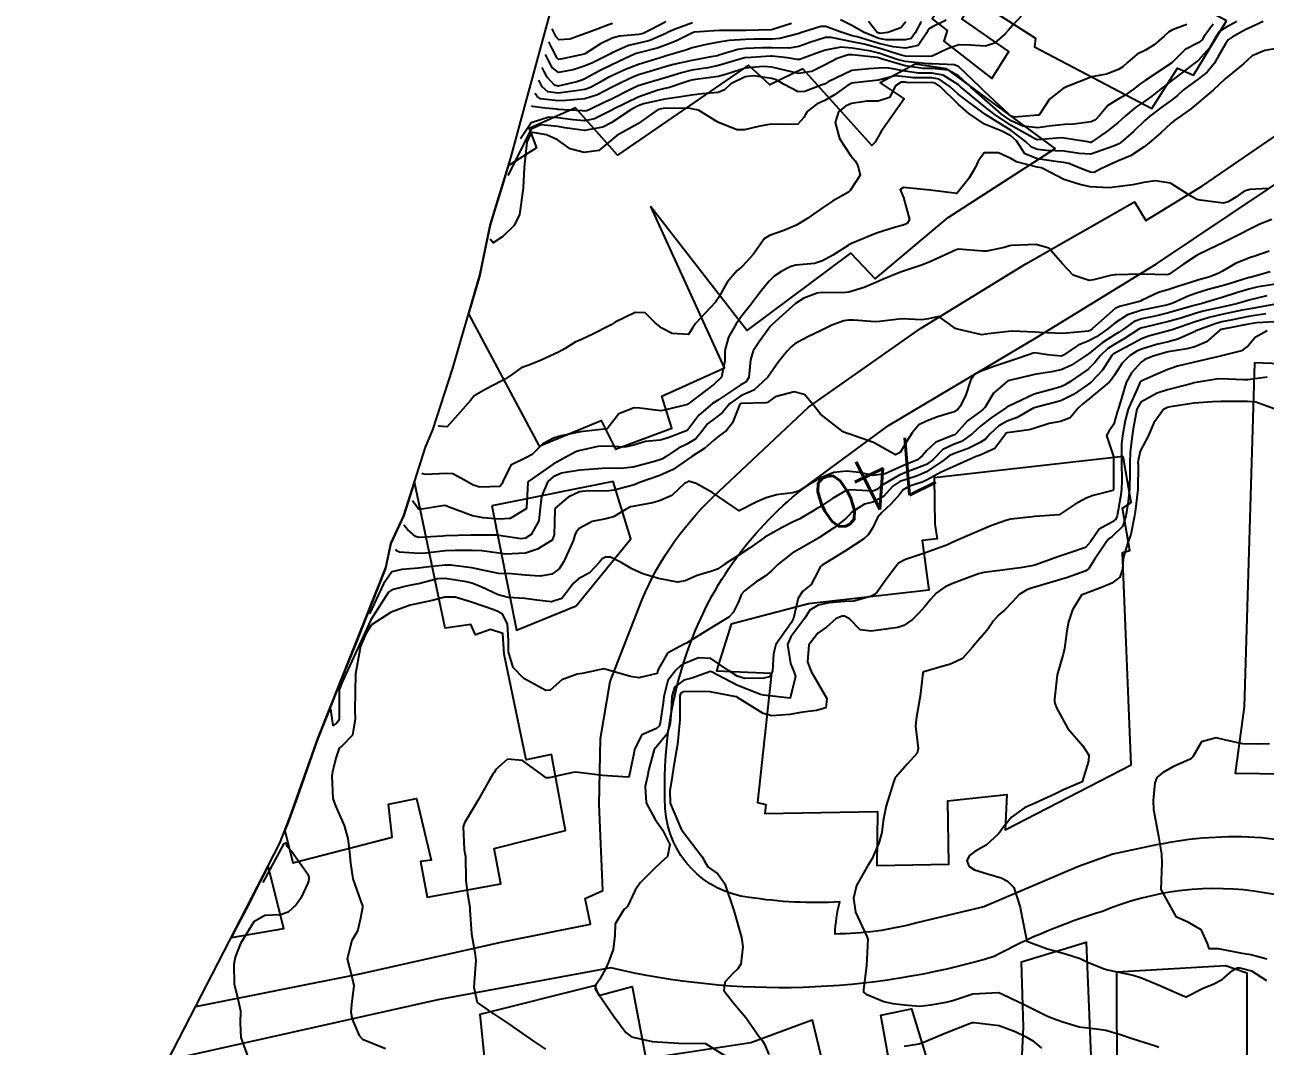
# Model space of a CAD drawing. Header units: metres. Extents: x 318500 to 325275, y 7408834 to 7428799.
# Drawn here: x 323126.4 to 323219.4, y 7419136.1 to 7419212.7 of the extents above; entities that cross this region are included whole.
import ezdxf
from ezdxf.enums import TextEntityAlignment as Align

# ---------------------------------------------------------------- set-up
doc = ezdxf.new("R2010")
doc.units = ezdxf.units.M
doc.header["$MEASUREMENT"] = 0
for name, color, linetype in [('Area', 45, 'Continuous'), ('Cotas', 45, 'Continuous'), ('Curvas de Nivel 1m', 11, 'Continuous'), ('Curvas de Nivel 5m', 15, 'Continuous'), ('Edificações', 30, 'Continuous'), ('Vias Primárias', 230, 'Continuous')]:
    doc.layers.add(name, color=color, linetype=linetype)
doc.styles.add('Style-STANDARD', font='STANDARD.shx')

msp = doc.modelspace()

# ---------------------------------------------------------------- linework, layer by layer
at = {"layer": 'Area'}
msp.add_lwpolyline([(323129.121, 7419119.459), (323145.525, 7419151.27), (323146.268, 7419153.198), (323148.366, 7419159.131), (323153.475, 7419171.951), (323153.828, 7419173.748), (323154.816, 7419175.857), (323156.444, 7419180.98), (323156.998, 7419182.289), (323158.474, 7419186.848), (323160.516, 7419193.899), (323161.292, 7419197.627), (323162.836, 7419202.699), (323164.05, 7419207.108), (323166.5, 7419216.131)], dxfattribs=at)
at = {"layer": 'Curvas de Nivel 1m', "flags": 128}
for points, elevation in [([(323219.267, 7419212.919), (323218.472, 7419212.54), (323217.918, 7419212.279), (323216.945, 7419211.743), (323216.654, 7419211.55), (323216.452, 7419211.243), (323215.911, 7419210.283), (323215.597, 7419209.758), (323215.078, 7419209.109), (323214.418, 7419208.615), (323213.305, 7419207.787), (323212.837, 7419207.36), (323212.398, 7419207.019), (323211.693, 7419206.508), (323210.78, 7419205.824), (323210.564, 7419205.641), (323210.374, 7419205.456), (323209.543, 7419204.657), (323208.606, 7419203.847), (323208.453, 7419203.745), (323208.348, 7419203.695), (323208.059, 7419203.567), (323206.341, 7419202.968), (323205.464, 7419203.016), (323204.343, 7419203.192), (323203.021, 7419203.245), (323202.344, 7419203.305), (323201.895, 7419203.486), (323201.422, 7419203.944), (323200.362, 7419204.731), (323198.398, 7419205.971), (323198.38, 7419205.983), (323196.402, 7419207.472), (323195.79, 7419208.019), (323194.969, 7419208.585), (323194.416, 7419208.687), (323193.044, 7419208.688), (323192.417, 7419208.768), (323191.666, 7419208.829), (323190.414, 7419208.513), (323188.621, 7419208.325), (323188.412, 7419208.297), (323188.099, 7419208.125), (323187.128, 7419207.41), (323186.393, 7419206.997), (323185.816, 7419206.728), (323185.073, 7419206.163), (323184.82, 7419205.717), (323184.366, 7419205.208), (323183.359, 7419205.191), (323182.365, 7419205.221), (323181.52, 7419205.051), (323180.358, 7419204.776), (323179.803, 7419204.783), (323178.367, 7419205.365), (323176.922, 7419206.272), (323176.381, 7419206.373), (323176.285, 7419206.377), (323174.382, 7419206.421), (323173.905, 7419206.307), (323172.364, 7419205.233), (323170.801, 7419204.353), (323170.344, 7419203.987), (323169.454, 7419203.248), (323168.331, 7419203.09), (323167.29, 7419203.351), (323166.344, 7419204.033), (323165.508, 7419204.423), (323164.499, 7419204.584), (323164.351, 7419204.521), (323164.05, 7419203.857), (323163.841, 7419201.971), (323163.763, 7419200.445), (323163.6, 7419199.127), (323163.479, 7419198.448), (323163.1, 7419197.609), (323162.245, 7419196.779), (323161.525, 7419196.321), (323161.28, 7419196.59)], 747), ([(323217.312, 7419212.903), (323216.471, 7419212.464), (323216.026, 7419212.195), (323215.716, 7419211.757), (323215.262, 7419210.948), (323214.434, 7419210.024), (323214.291, 7419209.913), (323214.111, 7419209.775), (323212.417, 7419208.485), (323211.56, 7419207.813), (323210.923, 7419207.302), (323210.397, 7419206.939), (323209.731, 7419206.496), (323208.945, 7419205.844), (323208.653, 7419205.57), (323208.372, 7419205.322), (323207.555, 7419204.669), (323206.431, 7419203.879), (323206.35, 7419203.846), (323206.313, 7419203.844), (323206.126, 7419203.883), (323204.354, 7419204.171), (323204.089, 7419204.178), (323202.351, 7419204.03), (323202.208, 7419204.077), (323200.367, 7419205.106), (323199.061, 7419205.98), (323198.388, 7419206.509), (323196.579, 7419208.008), (323196.411, 7419208.152), (323195.282, 7419208.89), (323194.42, 7419209.035), (323193.409, 7419209.044), (323192.421, 7419209.179), (323191.073, 7419209.434), (323190.423, 7419209.416), (323189.685, 7419209.363), (323188.421, 7419209.251), (323186.654, 7419208.388), (323186.411, 7419208.237), (323186.354, 7419208.207), (323186.197, 7419208.152), (323184.906, 7419207.662), (323184.402, 7419207.631), (323183.348, 7419208.186), (323182.745, 7419208.527), (323182.414, 7419208.628), (323181.041, 7419208.838), (323180.415, 7419208.765), (323179.35, 7419208.236), (323178.86, 7419207.786), (323178.4, 7419207.593), (323177.184, 7419207.482), (323176.397, 7419207.39), (323175.441, 7419207.242), (323174.392, 7419207.085), (323172.788, 7419206.726), (323172.382, 7419206.577), (323171.93, 7419206.337), (323170.364, 7419205.302), (323169.737, 7419204.989), (323168.356, 7419204.75), (323166.893, 7419204.937), (323166.359, 7419205.027), (323165.097, 7419205.165), (323164.356, 7419204.843), (323162.61, 7419201.37)], 748), ([(323201.118, 7419213.312), (323200.47, 7419212.607), (323200.168, 7419212.261), (323199.909, 7419211.968), (323199.134, 7419211.295), (323198.446, 7419211.059), (323197.3, 7419211.149), (323196.447, 7419211.153), (323195.592, 7419210.874), (323194.434, 7419210.315), (323194.197, 7419210.28), (323192.434, 7419210.323), (323192.118, 7419210.39), (323190.442, 7419210.908), (323189.35, 7419211.203), (323188.449, 7419211.399), (323186.872, 7419211.725), (323186.454, 7419211.722), (323185.281, 7419211.328), (323184.443, 7419211.043), (323183.708, 7419210.913), (323182.441, 7419210.934), (323181.713, 7419210.939), (323180.44, 7419210.889), (323179.865, 7419210.81), (323178.432, 7419210.379), (323178.334, 7419210.349), (323177.863, 7419210.259), (323176.427, 7419209.988), (323175.036, 7419209.682), (323174.422, 7419209.508), (323173.265, 7419209.169), (323172.409, 7419208.903), (323172, 7419208.742), (323171.151, 7419208.349), (323170.396, 7419207.969), (323169.344, 7419207.417), (323168.387, 7419207.109), (323166.972, 7419206.987), (323166.386, 7419206.975), (323165.067, 7419207.11), (323164.814, 7419207.281), (323164.727, 7419207.435), (323164.67, 7419207.55)], 751), ([(323195.492, 7419213.007), (323194.467, 7419212.508), (323194.179, 7419212.33), (323194.028, 7419212.046), (323193.385, 7419211.117), (323192.443, 7419210.909), (323191.517, 7419211.006), (323190.448, 7419211.275), (323188.816, 7419211.753), (323188.456, 7419211.844), (323187.548, 7419212.134), (323186.466, 7419212.536), (323186.084, 7419212.535), (323184.898, 7419212.166), (323184.568, 7419212.06), (323184.458, 7419212.022), (323183.01, 7419211.633), (323182.451, 7419211.591), (323181.09, 7419211.581), (323180.45, 7419211.566), (323179.208, 7419211.483), (323178.447, 7419211.365), (323177.508, 7419211.2), (323176.44, 7419210.928), (323175.96, 7419210.762), (323174.43, 7419210.315), (323174.379, 7419210.301), (323172.421, 7419209.701), (323171.445, 7419209.314), (323170.407, 7419208.841), (323170.086, 7419208.682), (323169.537, 7419208.369), (323168.811, 7419207.961), (323168.394, 7419207.824), (323167.728, 7419207.725), (323166.391, 7419207.55), (323165.618, 7419207.647), (323165.191, 7419208.011), (323165.029, 7419208.302), (323164.93, 7419208.51)], 752), ([(323176.465, 7419212.82), (323175.049, 7419212.294), (323174.642, 7419212.113), (323174.456, 7419212.023), (323173.275, 7419211.49), (323172.444, 7419211.28), (323171.67, 7419211.113), (323170.433, 7419210.563), (323170.306, 7419210.487), (323170.064, 7419210.364), (323168.97, 7419209.826), (323168.418, 7419209.594), (323167.527, 7419209.279), (323166.41, 7419209.096), (323165.944, 7419209.468), (323165.631, 7419210.031), (323165.43, 7419210.43)], 754), ([(323193.616, 7419212.91), (323193.16, 7419212.059), (323192.871, 7419211.647), (323192.452, 7419211.537), (323190.997, 7419211.54), (323190.453, 7419211.65), (323189.297, 7419212.107), (323188.467, 7419212.587), (323187.571, 7419213.036)], 753), ([(323192.472, 7419212.886), (323192.096, 7419212.443), (323191.12, 7419212.083), (323190.534, 7419212.014), (323190.459, 7419212.027), (323190.322, 7419212.092), (323189.671, 7419212.903)], 754), ([(323215.516, 7419212.718), (323214.824, 7419211.766), (323214.689, 7419211.535), (323214.453, 7419211.336), (323213.427, 7419210.804), (323212.43, 7419209.824), (323210.417, 7419208.498), (323210.032, 7419208.216), (323209.554, 7419207.839), (323208.885, 7419207.363), (323208.399, 7419207.086), (323207.631, 7419206.622), (323207.002, 7419205.871), (323206.701, 7419205.549), (323206.373, 7419205.382), (323205.06, 7419205.209), (323204.369, 7419205.182), (323203.228, 7419205.06), (323202.365, 7419204.946), (323201.256, 7419205.057), (323200.373, 7419205.463), (323199.653, 7419205.971), (323198.396, 7419207.059), (323197.335, 7419208.001), (323196.418, 7419208.84), (323195.656, 7419209.255), (323194.423, 7419209.387), (323193.772, 7419209.398), (323192.425, 7419209.584), (323190.718, 7419210.087), (323190.431, 7419210.186), (323190.311, 7419210.213), (323188.434, 7419210.414), (323188.147, 7419210.411), (323187.319, 7419210.137), (323186.425, 7419209.66), (323185.416, 7419209.164), (323184.418, 7419209.013), (323183.471, 7419209.235), (323182.423, 7419209.497), (323181.767, 7419209.55), (323180.422, 7419209.402), (323179.195, 7419209.019), (323178.415, 7419208.798), (323176.7, 7419208.562), (323176.412, 7419208.52), (323176.22, 7419208.474), (323175.697, 7419208.287), (323174.748, 7419207.953), (323174.404, 7419207.879), (323173.86, 7419207.766), (323172.389, 7419207.248), (323170.585, 7419206.357), (323170.378, 7419206.24), (323169.117, 7419205.624), (323168.366, 7419205.471), (323167.521, 7419205.547), (323166.369, 7419205.683), (323165.698, 7419205.748), (323164.363, 7419205.303), (323163.57, 7419204.11)], 749), ([(323183.883, 7419212.764), (323182.462, 7419212.315), (323182.365, 7419212.298), (323180.46, 7419212.23), (323178.468, 7419212.242), (323176.619, 7419212.116), (323176.457, 7419212.067), (323175.272, 7419211.468), (323174.442, 7419211.132), (323173.826, 7419210.922), (323172.434, 7419210.57), (323172.247, 7419210.519), (323171.835, 7419210.339), (323170.89, 7419209.886), (323170.42, 7419209.675), (323169.539, 7419209.243), (323168.404, 7419208.617), (323168.243, 7419208.542), (323167.798, 7419208.389), (323166.397, 7419208.073), (323166.109, 7419208.127), (323165.569, 7419208.743), (323165.329, 7419209.165), (323165.18, 7419209.47)], 753), ([(323170.464, 7419212.755), (323170.172, 7419212.654), (323169.388, 7419212.371), (323168.719, 7419212.114), (323168.454, 7419212.002), (323167.261, 7419211.585), (323166.447, 7419211.53), (323166.234, 7419211.761), (323165.94, 7419212.36)], 756), ([(323220.448, 7419210.913), (323219.409, 7419210.743), (323218.439, 7419210.337), (323218.129, 7419210.03), (323217.79, 7419209.73), (323216.419, 7419208.604), (323215.987, 7419208.181), (323215.521, 7419207.759), (323214.915, 7419207.253), (323214.396, 7419206.816), (323213.824, 7419206.343), (323213.056, 7419205.79), (323212.65, 7419205.522), (323212.372, 7419205.293), (323211.605, 7419204.568), (323210.732, 7419203.824), (323210.347, 7419203.519), (323209.333, 7419202.848), (323208.336, 7419202.429), (323207.1, 7419201.868), (323206.601, 7419201.6), (323206.326, 7419201.607), (323205.61, 7419201.891), (323204.694, 7419202.265), (323204.334, 7419202.332), (323203.863, 7419202.387), (323202.337, 7419202.606), (323201.387, 7419202.99), (323200.764, 7419203.954), (323200.356, 7419204.333), (323199.621, 7419204.711), (323198.368, 7419205.213), (323197.192, 7419206.002), (323196.39, 7419206.704), (323195.034, 7419208.031), (323194.664, 7419208.288), (323194.413, 7419208.335), (323192.669, 7419208.322), (323192.413, 7419208.354), (323192.111, 7419208.375), (323191.705, 7419208.077), (323191.253, 7419207.226), (323190.393, 7419206.933), (323189.565, 7419206.93), (323188.39, 7419206.767), (323187.95, 7419206.563), (323187.426, 7419206.134), (323187.173, 7419205.333), (323187.503, 7419204.128), (323188.337, 7419202.848), (323188.681, 7419202.462), (323188.859, 7419202.112), (323189.036, 7419201.392), (323188.302, 7419200.25), (323188.236, 7419200.185), (323188.161, 7419200.121), (323186.978, 7419199.445), (323186.283, 7419198.99), (323185.789, 7419198.635), (323185.12, 7419198.157), (323184.265, 7419197.645), (323183.315, 7419197.239), (323182.256, 7419196.85), (323181.847, 7419196.611), (323181.559, 7419196.207), (323181.019, 7419195.431), (323180.225, 7419194.561), (323180.044, 7419194.401), (323179.83, 7419194.226), (323179.077, 7419193.367), (323178.451, 7419192.246), (323178.186, 7419191.857), (323176.701, 7419190.272), (323176.49, 7419189.951), (323176.157, 7419189.444), (323174.933, 7419189.518), (323174.164, 7419189.911), (323173.671, 7419190.307), (323172.911, 7419191.053), (323172.177, 7419191.077), (323170.665, 7419190.353), (323170.359, 7419190.166), (323170.165, 7419190.059), (323169.042, 7419189.485), (323168.15, 7419189.071), (323167.677, 7419188.857), (323166.91, 7419188.398), (323166.424, 7419188.118), (323166.133, 7419187.974), (323165.076, 7419187.475), (323164.12, 7419187.113), (323163.624, 7419186.938), (323162.964, 7419186.451), (323162.449, 7419186.115), (323162.105, 7419185.926), (323160.968, 7419185.346), (323160.093, 7419184.833), (323159.808, 7419184.494), (323158.06, 7419182.52), (323157.4, 7419182.56)], 746), ([(323219.917, 7419198.054), (323219.025, 7419197.709), (323218.266, 7419197.348), (323217.439, 7419196.91), (323216.256, 7419196.304), (323215.872, 7419196.135), (323215.101, 7419195.761), (323214.531, 7419195.481), (323214.243, 7419195.325), (323213.304, 7419194.714), (323212.223, 7419193.974), (323212.1, 7419193.923), (323210.222, 7419193.963), (323210.092, 7419193.962), (323208.221, 7419193.918), (323208.162, 7419193.91), (323207.827, 7419193.856), (323206.541, 7419193.549), (323206.214, 7419193.493), (323205.021, 7419193.898), (323204.232, 7419194.732), (323203.197, 7419195.921), (323202.252, 7419196.175), (323200.407, 7419196.113), (323200.251, 7419196.077), (323199.84, 7419195.966), (323198.549, 7419195.682), (323198.245, 7419195.686), (323196.424, 7419195.831), (323196.247, 7419195.798), (323195.041, 7419195.225), (323194.232, 7419194.852), (323193.637, 7419194.638), (323192.222, 7419194.167), (323192.142, 7419194.141), (323191.947, 7419194.064), (323190.728, 7419193.567), (323190.209, 7419193.325), (323189.353, 7419192.952), (323188.198, 7419192.624), (323187.75, 7419192.571), (323186.197, 7419192.577), (323185.809, 7419192.533), (323184.817, 7419192.161), (323184.186, 7419191.756), (323182.444, 7419190.196), (323182.312, 7419190.054), (323182.165, 7419189.871), (323181.461, 7419188.896), (323181.016, 7419188.211), (323180.81, 7419187.533), (323180.705, 7419186.214), (323180.46, 7419185.863), (323180.104, 7419185.655), (323178.359, 7419184.513), (323178.091, 7419184.327), (323177.971, 7419184.252), (323176.951, 7419183.392), (323176.106, 7419182.279), (323176.085, 7419182.254), (323176.059, 7419182.239), (323174.654, 7419181.691), (323174.048, 7419181.517), (323172.955, 7419181.408), (323172.042, 7419181.131), (323171.393, 7419180.986), (323170.041, 7419181.069), (323169.363, 7419181.044), (323168.035, 7419180.745), (323167.767, 7419180.651), (323167.254, 7419180.392), (323166.023, 7419179.713), (323164.188, 7419178.437), (323164.119, 7419178.327), (323164.021, 7419176.439), (323164.016, 7419176.403), (323163.979, 7419176.349), (323162.78, 7419175.64), (323161.967, 7419175.583), (323160.761, 7419175.686), (323159.97, 7419175.826), (323158.147, 7419176.517), (323157.981, 7419176.593), (323157.898, 7419176.604), (323157.394, 7419176.526), (323156.186, 7419176.329), (323155.977, 7419176.331), (323155.901, 7419176.388), (323155.46, 7419176.95)], 744), ([(323219.717, 7419195.698), (323218.652, 7419195.305), (323218.242, 7419195.18), (323217.2, 7419194.771), (323216.227, 7419194.198), (323215.948, 7419194.029), (323215.287, 7419193.759), (323214.457, 7419193.527), (323214.215, 7419193.465), (323212.948, 7419193.05), (323212.205, 7419192.822), (323211.417, 7419192.597), (323210.193, 7419192.003), (323210.081, 7419191.942), (323209.694, 7419191.835), (323208.486, 7419191.548), (323208.185, 7419191.393), (323206.483, 7419189.875), (323206.308, 7419189.738), (323206.167, 7419189.684), (323204.514, 7419189.547), (323204.164, 7419189.516), (323202.506, 7419189.584), (323202.165, 7419189.618), (323200.444, 7419189.678), (323200.166, 7419189.672), (323198.659, 7419189.478), (323198.162, 7419189.42), (323196.336, 7419189.839), (323196.168, 7419189.898), (323196.012, 7419190.012), (323194.938, 7419190.789), (323194.176, 7419190.606), (323193.675, 7419190.545), (323192.175, 7419190.601), (323190.498, 7419190.41), (323190.173, 7419190.383), (323188.569, 7419190.509), (323188.174, 7419190.515), (323187.829, 7419190.468), (323186.914, 7419190.133), (323186.421, 7419189.882), (323186.164, 7419189.76), (323185.081, 7419189.231), (323184.149, 7419188.737), (323183.842, 7419188.477), (323183.581, 7419188.178), (323182.929, 7419187.387), (323182.11, 7419186.231), (323182.099, 7419186.211), (323181.061, 7419185.25), (323180.096, 7419184.832), (323179.233, 7419184.233), (323178.725, 7419183.596), (323178.073, 7419183.086), (323177.595, 7419182.729), (323177.238, 7419182.262), (323176.707, 7419181.613), (323176.044, 7419181.205), (323175.415, 7419180.91), (323174.486, 7419180.295), (323174.217, 7419180.109), (323174.027, 7419180.024), (323173.618, 7419179.899), (323172.022, 7419179.484), (323171.058, 7419179.382), (323170.021, 7419179.413), (323169.046, 7419179.344), (323168.019, 7419179.257), (323166.646, 7419179.03), (323166.014, 7419178.761), (323165.618, 7419178.416), (323165.141, 7419177.274), (323165.053, 7419176.424), (323164.938, 7419175.452), (323164.372, 7419174.434), (323163.947, 7419174.155), (323163.622, 7419174.118), (323161.949, 7419174.368), (323161.863, 7419174.375), (323159.949, 7419174.378), (323159.835, 7419174.378), (323157.948, 7419174.33), (323157.746, 7419174.32), (323155.947, 7419174.214), (323155.679, 7419174.276), (323155.084, 7419174.805), (323154.82, 7419175.13)], 743), ([(323219.795, 7419194.128), (323218.296, 7419193.719), (323218.235, 7419193.705), (323216.726, 7419193.229), (323216.21, 7419193.081), (323215.161, 7419192.806), (323214.201, 7419192.524), (323213.655, 7419192.321), (323212.508, 7419191.795), (323212.189, 7419191.68), (323212.029, 7419191.643), (323210.184, 7419191.257), (323209.101, 7419190.92), (323208.175, 7419190.304), (323207.613, 7419189.858), (323206.764, 7419189.268), (323206.156, 7419188.94), (323205.4, 7419188.639), (323204.299, 7419187.898), (323204.209, 7419187.83), (323204.139, 7419187.81), (323203.104, 7419187.916), (323202.142, 7419188.049), (323202.028, 7419188.046), (323201.741, 7419187.936), (323200.563, 7419187.524), (323200.132, 7419187.395), (323199.067, 7419187.029), (323198.121, 7419186.683), (323197.647, 7419186.457), (323197.325, 7419185.992), (323196.937, 7419184.836), (323196.532, 7419184.003), (323196.321, 7419183.772), (323196.084, 7419183.626), (323194.855, 7419183.252), (323194.074, 7419182.963), (323193.45, 7419182.666), (323192.957, 7419182.051), (323192.599, 7419181.508), (323192.038, 7419180.589), (323191.7, 7419180.4), (323190.049, 7419181.325), (323188.193, 7419181.983), (323188.058, 7419182.018), (323187.78, 7419182.123), (323186.08, 7419183.45), (323185.55, 7419184.148), (323184.873, 7419184.933), (323184.1, 7419185.148), (323182.66, 7419184.756), (323182.091, 7419184.348), (323181.976, 7419184.317), (323180.09, 7419184.266), (323180.021, 7419184.221), (323179.481, 7419182.816), (323179.021, 7419182.236), (323178.473, 7419181.824), (323178.048, 7419181.483), (323177.381, 7419180.919), (323176.419, 7419180.274), (323176.027, 7419180.021), (323175.009, 7419179.301), (323174.016, 7419178.868), (323172.486, 7419178.323), (323172.156, 7419178.179), (323172.007, 7419178.13), (323170.584, 7419177.769), (323170, 7419177.677), (323168.658, 7419177.716), (323167.999, 7419177.645), (323167.148, 7419177.237), (323166.179, 7419176.407), (323166.13, 7419176.255), (323166.095, 7419174.408), (323165.946, 7419174.009), (323164.835, 7419173.323), (323163.936, 7419173.023), (323162.445, 7419172.965), (323161.936, 7419173.044), (323160.658, 7419173.2), (323159.937, 7419173.235), (323158.672, 7419173.244), (323157.937, 7419173.208), (323156.446, 7419173.046), (323155.935, 7419173.015), (323154.48, 7419173.106), (323154.259, 7419173.207), (323154.18, 7419173.3)], 742), ([(323220.213, 7419193.213), (323218.905, 7419193.014), (323218.207, 7419192.849), (323217.353, 7419192.583), (323216.197, 7419192.216), (323215.843, 7419192.106), (323214.691, 7419191.765), (323214.291, 7419191.667), (323214.189, 7419191.636), (323213.991, 7419191.576), (323212.183, 7419191.054), (323211.166, 7419190.801), (323210.178, 7419190.601), (323209.611, 7419190.401), (323208.801, 7419189.844), (323208.43, 7419189.584), (323208.164, 7419189.426), (323207.209, 7419188.809), (323206.141, 7419187.953), (323206.099, 7419187.922), (323206.027, 7419187.881), (323204.892, 7419187.129), (323204.123, 7419186.776), (323203.391, 7419186.641), (323202.117, 7419186.427), (323201.722, 7419186.33), (323200.11, 7419185.96), (323199.038, 7419185.033), (323198.412, 7419183.977), (323198.256, 7419183.809), (323198.086, 7419183.694), (323197.108, 7419182.961), (323196.256, 7419182.007), (323196.149, 7419181.919), (323196.058, 7419181.886), (323194.727, 7419181.353), (323194.04, 7419180.739), (323193.729, 7419180.349), (323193.334, 7419180.047), (323192.428, 7419179.654), (323192.024, 7419179.483), (323190.92, 7419178.977), (323190.018, 7419178.857), (323189.007, 7419179.092), (323188.021, 7419179.192), (323187.071, 7419179.078), (323186.015, 7419178.654), (323185.162, 7419178.153), (323184.461, 7419177.706), (323184.001, 7419177.559), (323182.771, 7419177.415), (323181.995, 7419177.175), (323181.303, 7419176.894), (323179.98, 7419176.22), (323178, 7419177.565), (323176.751, 7419178.269), (323176.177, 7419178.443), (323176.011, 7419178.345), (323175.969, 7419178.322), (323175.903, 7419178.281), (323174.917, 7419177.37), (323173.99, 7419176.964), (323173.474, 7419176.821), (323171.983, 7419176.542), (323171.813, 7419176.502), (323171.481, 7419176.337), (323170.554, 7419175.768), (323169.969, 7419175.62), (323168.937, 7419175.398), (323167.958, 7419174.884), (323167.731, 7419174.606), (323167.653, 7419174.384), (323167.506, 7419173.947), (323166.826, 7419172.397), (323166.473, 7419171.851), (323165.916, 7419171.46), (323165.033, 7419171.304), (323163.914, 7419171.39), (323162.89, 7419171.476), (323161.916, 7419171.519), (323160.625, 7419171.774), (323159.922, 7419171.94), (323158.316, 7419172.123), (323157.924, 7419172.125), (323156.484, 7419171.972), (323155.92, 7419171.901), (323154.657, 7419171.821), (323153.916, 7419171.644), (323153.289, 7419170.73), (323152.23, 7419168.48)], 741), ([(323220.086, 7419191.692), (323218.186, 7419191.343), (323217.709, 7419191.251), (323216.182, 7419190.934), (323215.234, 7419190.705), (323214.176, 7419190.377), (323212.439, 7419189.796), (323212.243, 7419189.725), (323212.169, 7419189.703), (323210.67, 7419189.315), (323210.159, 7419189.116), (323209.326, 7419188.665), (323208.143, 7419188.03), (323208.033, 7419187.96), (323207.935, 7419187.853), (323207.228, 7419186.759), (323206.389, 7419185.876), (323206.108, 7419185.658), (323205.054, 7419184.937), (323204.096, 7419184.455), (323202.104, 7419183.943), (323202.073, 7419183.93), (323200.818, 7419183.21), (323200.075, 7419182.934), (323199.442, 7419182.594), (323198.801, 7419181.973), (323198.438, 7419181.593), (323198.05, 7419181.343), (323197.152, 7419180.884), (323196.037, 7419180.489), (323195.715, 7419180.334), (323195.331, 7419180.02), (323194.021, 7419179.123), (323193.259, 7419178.807), (323192.013, 7419178.403), (323191.495, 7419178.068), (323190.795, 7419177.281), (323189.992, 7419176.865), (323189.377, 7419176.711), (323188.432, 7419176.113), (323188.216, 7419175.877), (323187.973, 7419175.631), (323187.123, 7419174.968), (323185.951, 7419174.187), (323185.92, 7419174.171), (323185.862, 7419174.141), (323183.939, 7419173.03), (323182.87, 7419172.186), (323182.401, 7419171.715), (323181.917, 7419171.313), (323181.243, 7419170.873), (323180.362, 7419170.215), (323180.156, 7419169.957), (323179.887, 7419169.336), (323179.528, 7419168.573), (323179.182, 7419168.23), (323177.862, 7419167.439), (323176.013, 7419166.278), (323175.903, 7419166.226), (323175.849, 7419166.211), (323174.593, 7419165.538), (323173.884, 7419164.299), (323173.874, 7419164.244), (323173.816, 7419164.017), (323172.438, 7419163.693), (323171.812, 7419163.783), (323169.82, 7419164.36), (323168.193, 7419163.998), (323167.814, 7419163.952), (323166.672, 7419163.533), (323165.795, 7419162.757), (323165.468, 7419162.742), (323163.808, 7419163.631), (323163.023, 7419164.448), (323162.66, 7419165.629), (323162.668, 7419166.452), (323162.591, 7419167.724), (323162.214, 7419168.457), (323161.873, 7419168.657), (323161.559, 7419168.78), (323159.883, 7419169.356), (323158.672, 7419169.725), (323157.888, 7419169.743), (323156.939, 7419169.474), (323155.881, 7419169.266), (323155.289, 7419169.138), (323153.871, 7419168.611), (323152.39, 7419167.647), (323152.001, 7419167.032), (323151.563, 7419166.046), (323151.196, 7419163.991), (323151.161, 7419162.606), (323151.131, 7419161.252), (323151.152, 7419160.606), (323150.972, 7419159.387), (323150.21, 7419158.615), (323149.954, 7419158.4), (323149.725, 7419157.652), (323149.463, 7419156.624), (323149.419, 7419156.336), (323149.494, 7419154.623), (323149.682, 7419154.094), (323150.347, 7419152.61), (323150.616, 7419151.635), (323150.751, 7419150.603), (323150.812, 7419149.792), (323151.001, 7419148.599), (323151.585, 7419146.9), (323151.704, 7419146.589), (323151.723, 7419146.444), (323151.566, 7419145.664), (323151.371, 7419144.775), (323151.293, 7419144.594), (323150.914, 7419143.97), (323150.559, 7419142.605), (323150.943, 7419141.164), (323151.052, 7419140.597), (323150.897, 7419139.181), (323150.848, 7419138.599), (323150.939, 7419138.073), (323151.453, 7419136.845), (323151.718, 7419136.587), (323153.44, 7419135.886)], 739), ([(323219.475, 7419190.992), (323218.181, 7419190.778), (323216.981, 7419190.541), (323216.176, 7419190.374), (323215.684, 7419190.246), (323214.366, 7419189.768), (323214.233, 7419189.705), (323214.168, 7419189.668), (323212.863, 7419189.086), (323212.156, 7419188.892), (323211.272, 7419188.695), (323210.148, 7419188.345), (323209.796, 7419188.183), (323209.254, 7419187.839), (323208.689, 7419187.287), (323208.118, 7419186.398), (323207.902, 7419186.064), (323207.714, 7419185.856), (323206.096, 7419184.503), (323205.742, 7419184.235), (323205.374, 7419183.887), (323204.795, 7419183.178), (323204.075, 7419182.918), (323203.228, 7419182.757), (323202.067, 7419182.381), (323201.713, 7419182.288), (323200.061, 7419182.056), (323199.995, 7419182.027), (323199.938, 7419181.961), (323199.136, 7419180.876), (323198.036, 7419180.374), (323197.738, 7419180.281), (323197.063, 7419179.995), (323196.025, 7419179.516), (323195.111, 7419179.114), (323194.015, 7419178.505), (323193.691, 7419178.365), (323192.752, 7419178.053), (323192.281, 7419177.782), (323192.001, 7419177.445), (323191.356, 7419176.703), (323190.679, 7419176.08), (323190.347, 7419175.711), (323189.962, 7419174.92), (323189.637, 7419174.412), (323189.313, 7419174.1), (323187.941, 7419173.217), (323186.186, 7419172.137), (323186.049, 7419172.018), (323185.924, 7419171.738), (323185.369, 7419170.687), (323184.731, 7419170.158), (323184.384, 7419169.671), (323184.054, 7419168.167), (323183.866, 7419167.806), (323182.728, 7419166.187), (323182.539, 7419165.49), (323182.471, 7419164.19), (323182.238, 7419163.769), (323181.812, 7419163.647), (323180.39, 7419163.635), (323179.814, 7419163.812), (323179.164, 7419164.23), (323177.833, 7419165.145), (323176.915, 7419165.182), (323175.827, 7419164.732), (323175.552, 7419164.554), (323175.251, 7419164.286), (323174.619, 7419163.48), (323174.31, 7419162.295), (323174.267, 7419161.813), (323174.055, 7419160.297), (323173.988, 7419160.077), (323173.764, 7419159.889), (323172.668, 7419159.405), (323172.121, 7419158.324), (323172.056, 7419158.004), (323171.723, 7419156.33), (323171.71, 7419156.293), (323171.608, 7419156.231), (323169.71, 7419156.36), (323167.713, 7419156.603), (323167.512, 7419156.584), (323166.691, 7419156.395), (323165.708, 7419156.188), (323165.48, 7419156.186), (323165.182, 7419156.418), (323163.726, 7419157.494), (323162.587, 7419157.591), (323161.715, 7419156.803), (323161.58, 7419156.594), (323161.494, 7419156.463), (323161.209, 7419155.972), (323160.354, 7419154.48), (323160.113, 7419154.055), (323159.672, 7419153.308), (323159.356, 7419152.803), (323159.259, 7419152.496), (323159.33, 7419150.8), (323159.403, 7419150.493), (323159.429, 7419150.294), (323159.478, 7419148.492), (323159.595, 7419147.49), (323159.761, 7419146.487), (323159.776, 7419146.288), (323159.891, 7419144.485), (323160.135, 7419143.08), (323160.221, 7419142.48), (323160.171, 7419141.829), (323160.063, 7419140.482), (323160.328, 7419139.323), (323161.471, 7419138.533), (323161.518, 7419138.506), (323161.581, 7419138.458), (323162.727, 7419137.705), (323163.458, 7419137.183), (323164.551, 7419136.419), (323165.441, 7419135.828)], 738), ([(323220.177, 7419190.397), (323218.774, 7419190.309), (323218.175, 7419190.221), (323216.259, 7419189.837), (323216.171, 7419189.819), (323216.117, 7419189.804), (323216.019, 7419189.752), (323215.02, 7419188.898), (323214.151, 7419188.521), (323213.557, 7419188.371), (323212.145, 7419188.125), (323211.876, 7419188.072), (323211.036, 7419187.817), (323210.408, 7419187.554), (323210.133, 7419187.357), (323209.393, 7419186.565), (323209.006, 7419185.841), (323208.552, 7419184.303), (323208.401, 7419183.845), (323208.327, 7419183.606), (323208.073, 7419182.713), (323207.711, 7419182.21), (323207.533, 7419181.858), (323208.037, 7419180.295), (323208.059, 7419179.85), (323208.041, 7419177.88), (323208.041, 7419177.85), (323208.036, 7419177.823), (323208.008, 7419177.745), (323206.513, 7419177.362), (323205.999, 7419177.157), (323205.161, 7419176.72), (323203.98, 7419175.9), (323202.128, 7419175.777), (323201.977, 7419175.763), (323200.352, 7419175.576), (323199.973, 7419175.489), (323198.858, 7419175.08), (323197.961, 7419174.714), (323197.452, 7419174.493), (323196.337, 7419174.004), (323195.948, 7419173.822), (323195.585, 7419173.654), (323193.94, 7419173.068), (323192.446, 7419172.566), (323191.932, 7419172.29), (323191.744, 7419172.063), (323190.962, 7419171.027), (323190.296, 7419170.084), (323190.076, 7419169.909), (323189.896, 7419169.821), (323188.56, 7419169.44), (323187.889, 7419169.419), (323186.709, 7419169.31), (323185.885, 7419169.124), (323185.277, 7419168.751), (323184.896, 7419168.155), (323183.856, 7419166.762), (323183.584, 7419166.174), (323183.829, 7419164.76), (323184.08, 7419164.166), (323184.186, 7419163.793), (323183.79, 7419162.17), (323181.793, 7419162.374), (323181.573, 7419162.422), (323179.804, 7419163.124), (323177.946, 7419164.12), (323177.818, 7419164.149), (323176.414, 7419163.668), (323175.808, 7419163.499), (323175.11, 7419162.977), (323174.918, 7419162.289), (323174.869, 7419161.199), (323174.802, 7419160.29), (323174.577, 7419159.473), (323173.743, 7419158.484), (323173.642, 7419158.401), (323173.585, 7419158.302), (323173.205, 7419156.82), (323173.088, 7419156.309), (323172.926, 7419155.535), (323172.985, 7419154.311), (323173.671, 7419153.066), (323174.223, 7419152.294), (323174.76, 7419151.172), (323174.592, 7419150.29), (323174.099, 7419149.821), (323173.621, 7419149.389), (323172.546, 7419148.316), (323172.175, 7419147.748), (323171.583, 7419146.537), (323171.484, 7419146.428), (323171.346, 7419146.334), (323170.667, 7419145.24), (323170.647, 7419144.344), (323170.51, 7419143.316), (323170.173, 7419142.35), (323169.979, 7419141.898), (323169.511, 7419141.071), (323169.211, 7419140.656), (323169.175, 7419140.363), (323169.493, 7419139.858), (323170.548, 7419138.339), (323171.458, 7419137.083), (323171.897, 7419136.766), (323173.451, 7419136.412), (323175.45, 7419136.28), (323177.45, 7419136.25), (323179.432, 7419135.009)], 737), ([(323219.586, 7419189.699), (323218.671, 7419189.204), (323218.153, 7419188.574), (323217.662, 7419188.213), (323216.141, 7419187.831), (323216.076, 7419187.815), (323215.845, 7419187.753), (323214.461, 7419187.441), (323214.134, 7419187.37), (323212.848, 7419187.071), (323212.125, 7419186.822), (323211.423, 7419186.508), (323210.112, 7419185.932), (323210.057, 7419185.885), (323210.026, 7419185.831), (323209.968, 7419185.691), (323209.153, 7419183.834), (323208.92, 7419182.995), (323208.711, 7419181.84), (323208.652, 7419181.24), (323208.656, 7419179.841), (323208.667, 7419178.491), (323208.648, 7419177.84), (323208.575, 7419177.268), (323208.314, 7419175.845), (323208.225, 7419175.597), (323207.973, 7419175.385), (323206.984, 7419174.846), (323206.32, 7419173.874), (323205.946, 7419173.456), (323204.784, 7419173.049), (323203.939, 7419172.783), (323202.145, 7419172.139), (323201.932, 7419172.084), (323201.043, 7419171.943), (323200.08, 7419171.805), (323199.927, 7419171.779), (323198.314, 7419171.586), (323197.923, 7419171.494), (323196.835, 7419171.078), (323195.911, 7419170.723), (323195.421, 7419170.504), (323194.755, 7419170.027), (323194.341, 7419169.585), (323193.885, 7419169.039), (323193.423, 7419168.498), (323192.982, 7419168.049), (323192.317, 7419167.604), (323191.864, 7419167.462), (323191.14, 7419167.348), (323189.861, 7419167.177), (323189.035, 7419167.275), (323188.257, 7419168.114), (323187.873, 7419168.298), (323187.694, 7419168.301), (323187.242, 7419168.126), (323186.512, 7419167.486), (323185.859, 7419167.029), (323185.19, 7419166.15), (323185.101, 7419164.881), (323185.37, 7419164.147), (323185.809, 7419163.379), (323186.547, 7419162.132), (323186.48, 7419161.437), (323185.781, 7419161.235), (323184.738, 7419161.114), (323183.778, 7419160.926), (323182.409, 7419160.823), (323181.778, 7419161.001), (323179.839, 7419162.22), (323179.79, 7419162.249), (323179.75, 7419162.261), (323177.796, 7419162.633), (323177.4, 7419162.652), (323175.795, 7419162.643), (323175.567, 7419162.509), (323175.508, 7419162.283), (323175.51, 7419160.545), (323175.504, 7419160.283), (323175.346, 7419158.684), (323175.268, 7419158.285), (323175.045, 7419156.961), (323174.952, 7419156.288), (323174.776, 7419155.212), (323174.798, 7419154.289), (323175.614, 7419152.327), (323175.645, 7419152.28), (323175.66, 7419152.263), (323177.195, 7419150.257), (323177.344, 7419149.971), (323177.623, 7419149.505), (323178.365, 7419148.987), (323178.887, 7419148.231), (323179.58, 7419146.22), (323180.146, 7419144.214), (323180.242, 7419143.514), (323180.087, 7419142.214), (323179.879, 7419141.862), (323179.52, 7419141.542), (323178.885, 7419140.854), (323178.809, 7419140.23), (323179.487, 7419139.366), (323180.466, 7419138.21), (323181.456, 7419136.796), (323181.717, 7419136.46), (323181.881, 7419136.194), (323182.19, 7419135.437)], 736), ([(323220.092, 7419183.865), (323218.735, 7419184.349), (323218.097, 7419184.402), (323216.766, 7419184.409), (323216.097, 7419184.412), (323215.469, 7419184.383), (323214.095, 7419184.279), (323212.304, 7419184.008), (323212.092, 7419183.955), (323211.796, 7419183.803), (323211.086, 7419182.798), (323210.637, 7419181.814), (323210.438, 7419181.432), (323210.043, 7419180.677), (323209.892, 7419179.962), (323209.883, 7419179.822), (323209.889, 7419179.682), (323209.868, 7419177.822), (323209.668, 7419176.141), (323209.626, 7419175.825), (323209.361, 7419174.427), (323209.126, 7419173.832), (323208.767, 7419172.667), (323208.714, 7419171.838), (323208.522, 7419171.24), (323207.914, 7419170.795), (323207.272, 7419170.497), (323205.901, 7419169.978), (323205.826, 7419169.956), (323205.656, 7419169.882), (323204.979, 7419168.794), (323204.672, 7419167.892), (323204.557, 7419167.199), (323204.372, 7419165.895), (323204.278, 7419165.461), (323203.82, 7419163.9), (323203.624, 7419162.071), (323203.628, 7419161.902), (323203.659, 7419161.772), (323203.785, 7419161.436), (323204.619, 7419159.892), (323205.75, 7419158.578), (323206.189, 7419157.873), (323206.164, 7419157.443), (323205.71, 7419155.88), (323204.304, 7419155.294), (323203.701, 7419154.99), (323201.949, 7419154.183), (323201.692, 7419154.082), (323201.379, 7419153.935), (323200.385, 7419153.244), (323199.666, 7419152.331), (323199.513, 7419152.111), (323199.394, 7419151.963), (323198.497, 7419151.122), (323197.64, 7419150.651), (323197.258, 7419150.363), (323197.05, 7419149.989), (323197.19, 7419149.551), (323197.623, 7419149.279), (323198.601, 7419148.99), (323199.617, 7419148.687), (323200.097, 7419148.435), (323200.56, 7419147.946), (323201.049, 7419146.477), (323201.159, 7419145.936), (323201.55, 7419143.93), (323203.029, 7419143.392), (323203.543, 7419143.226), (323204.457, 7419142.975), (323205.537, 7419142.623), (323206.044, 7419142.381), (323207.345, 7419141.853), (323207.529, 7419141.798), (323207.591, 7419141.787), (323209.523, 7419141.385), (323210.159, 7419141.175), (323211.512, 7419140.599), (323213.387, 7419139.772), (323213.468, 7419139.739), (323213.5, 7419139.739), (323213.558, 7419139.769), (323214.825, 7419140.435), (323215.514, 7419140.694), (323216.197, 7419141.056), (323216.971, 7419141.726), (323217.322, 7419141.933), (323217.533, 7419141.931), (323218.403, 7419141.707), (323219.519, 7419140.983)], 734), ([(323219.756, 7419158.735), (323218.742, 7419158.718), (323217.755, 7419158.72), (323216.474, 7419159.019), (323215.762, 7419159.193), (323214.641, 7419158.873), (323214.008, 7419157.766), (323213.884, 7419157.622), (323213.737, 7419157.548), (323212.509, 7419157.008), (323211.722, 7419156.567), (323211.309, 7419156.211), (323211.156, 7419155.806), (323211.02, 7419154.484), (323211.053, 7419153.806), (323211.375, 7419152.092), (323211.432, 7419151.802), (323211.64, 7419150.448), (323211.684, 7419149.799), (323211.61, 7419147.8), (323212.715, 7419145.783), (323213.575, 7419145.412), (323214.608, 7419144.797), (323215.076, 7419143.747), (323215.2, 7419143.391), (323215.555, 7419143.39), (323215.901, 7419143.39), (323217.55, 7419143.053), (323218.338, 7419142.918), (323219.544, 7419142.611)], 733), ([(323192.357, 7419136.051), (323193.298, 7419136.195), (323193.452, 7419136.227), (323193.75, 7419136.332), (323195.46, 7419137.047), (323197.245, 7419137.761), (323197.469, 7419137.83), (323197.606, 7419137.841), (323199.466, 7419137.603), (323200.681, 7419137.16), (323201.458, 7419136.771), (323201.988, 7419136.455), (323202.639, 7419135.912)], 736)]:
    msp.add_lwpolyline(points, dxfattribs=dict(at, elevation=elevation))
at = {"layer": 'Curvas de Nivel 5m', "flags": 128}
for points, elevation in [([(323174.466, 7419212.877), (323173.358, 7419212.317), (323172.762, 7419212.019), (323172.454, 7419211.946), (323170.996, 7419211.808), (323170.45, 7419211.669), (323169.566, 7419211.246), (323168.432, 7419210.518), (323168.342, 7419210.471), (323168, 7419210.386), (323166.728, 7419210.103), (323166.425, 7419210.069), (323166.307, 7419210.172), (323165.934, 7419210.899), (323165.69, 7419211.4)], 755), ([(323213.557, 7419212.7), (323212.467, 7419212.283), (323212.167, 7419212.102), (323211.84, 7419211.809), (323211.104, 7419211.167), (323210.444, 7419210.771), (323209.82, 7419210.455), (323209.103, 7419209.843), (323208.747, 7419209.526), (323208.425, 7419209.306), (323207.515, 7419208.957), (323206.419, 7419208.752), (323204.522, 7419208.02), (323204.411, 7419207.966), (323204.376, 7419207.945), (323204.306, 7419207.911), (323203.241, 7419207.078), (323202.493, 7419205.929), (323202.413, 7419205.896), (323202.379, 7419205.894), (323200.596, 7419205.737), (323200.378, 7419205.822), (323200.191, 7419205.963), (323198.405, 7419207.645), (323198.037, 7419207.994), (323196.425, 7419209.535), (323196.087, 7419209.676), (323194.427, 7419209.736), (323194.127, 7419209.745), (323192.429, 7419209.923), (323191.814, 7419210.076), (323190.437, 7419210.545), (323189.847, 7419210.69), (323188.442, 7419210.921), (323187.584, 7419210.992), (323186.439, 7419210.769), (323185.988, 7419210.603), (323184.758, 7419210.167), (323184.527, 7419210.071), (323184.429, 7419210.057), (323184.327, 7419210.07), (323183.586, 7419210.183), (323182.432, 7419210.305), (323182.327, 7419210.306), (323180.862, 7419210.224), (323180.43, 7419210.186), (323180.377, 7419210.178), (323178.424, 7419209.608), (323177.606, 7419209.447), (323176.42, 7419209.254), (323175.637, 7419209.069), (323174.414, 7419208.7), (323173.133, 7419208.319), (323172.397, 7419208.078), (323171.93, 7419207.871), (323170.387, 7419207.098), (323169.896, 7419206.854), (323168.863, 7419206.375), (323168.531, 7419206.225), (323168.377, 7419206.194), (323168.197, 7419206.202), (323166.379, 7419206.325), (323166.299, 7419206.332), (323165.416, 7419206.424), (323164.473, 7419206.53), (323164.438, 7419206.551), (323164.425, 7419206.571), (323164.42, 7419206.58)], 750), ([(323219.611, 7419200.4), (323218.309, 7419200.311), (323217.839, 7419200.195), (323217.219, 7419199.736), (323216.651, 7419199.388), (323216.293, 7419199.283), (323214.551, 7419199.513), (323214.297, 7419199.574), (323213.898, 7419199.776), (323212.315, 7419200.783), (323211.183, 7419200.951), (323210.315, 7419200.828), (323209.489, 7419200.662), (323208.31, 7419200.517), (323207.729, 7419200.439), (323206.309, 7419200.501), (323205.527, 7419200.676), (323204.317, 7419201.065), (323202.643, 7419201.927), (323202.331, 7419201.989), (323200.764, 7419202.383), (323200.337, 7419202.641), (323199.422, 7419203.055), (323198.341, 7419203.067), (323197.888, 7419202.441), (323197.685, 7419201.996), (323197.187, 7419201.132), (323196.3, 7419200.01), (323194.303, 7419200.267), (323194.058, 7419200.29), (323192.306, 7419200.463), (323192.057, 7419200.319), (323192.141, 7419200.072), (323192.295, 7419199.702), (323192.75, 7419198.055), (323192.563, 7419197.761), (323192.266, 7419197.64), (323191.69, 7419197.495), (323190.26, 7419197.049), (323188.401, 7419196.267), (323188.251, 7419196.199), (323188.203, 7419196.168), (323188.133, 7419196.121), (323186.995, 7419195.376), (323186.232, 7419194.963), (323185.61, 7419194.769), (323184.227, 7419194.629), (323183.854, 7419194.547), (323183.176, 7419194.186), (323182.605, 7419193.804), (323182.208, 7419193.433), (323181.655, 7419192.748), (323181.243, 7419192.209), (323180.783, 7419191.615), (323180.176, 7419190.829), (323179.735, 7419190.227), (323179.163, 7419189.227), (323178.906, 7419188.239), (323178.906, 7419187.461), (323178.653, 7419186.242), (323178.105, 7419185.714), (323176.207, 7419184.278), (323176.146, 7419184.222), (323176.089, 7419184.183), (323174.556, 7419183.822), (323174.081, 7419183.717), (323172.508, 7419183.899), (323172.084, 7419183.929), (323170.95, 7419183.474), (323170.06, 7419182.36), (323168.275, 7419182.159), (323168.056, 7419182.13), (323166.616, 7419181.837), (323166.049, 7419181.654), (323165.232, 7419181.232), (323164.436, 7419180.434), (323164.028, 7419180.209), (323162.831, 7419179.643), (323162.255, 7419178.458), (323162.203, 7419178.262), (323162.004, 7419178.037), (323160.507, 7419177.978), (323160.005, 7419178.125), (323159.359, 7419178.5), (323158.487, 7419178.985), (323158.015, 7419179.01), (323156.409, 7419178.931), (323156.236, 7419178.978), (323156.17, 7419179)], 745), ([(323219.551, 7419192.348), (323218.194, 7419192.005), (323217.977, 7419191.939), (323217.272, 7419191.734), (323216.187, 7419191.49), (323214.771, 7419191.177), (323214.182, 7419191.009), (323213.025, 7419190.633), (323212.176, 7419190.399), (323210.315, 7419189.971), (323210.171, 7419189.942), (323210.089, 7419189.913), (323209.958, 7419189.832), (323208.873, 7419189.129), (323208.153, 7419188.721), (323207.622, 7419188.384), (323207.081, 7419187.866), (323206.66, 7419187.344), (323206.124, 7419186.821), (323205.573, 7419186.431), (323204.762, 7419185.893), (323204.371, 7419185.634), (323204.106, 7419185.5), (323203.563, 7419185.366), (323202.1, 7419184.957), (323200.204, 7419184.071), (323200.091, 7419184.015), (323200.059, 7419183.992), (323200.016, 7419183.961), (323198.872, 7419183.178), (323198.069, 7419182.555), (323197.761, 7419182.289), (323197.439, 7419181.989), (323196.638, 7419181.415), (323196.048, 7419181.191), (323195.245, 7419180.819), (323194.487, 7419180.033), (323194.026, 7419179.689), (323192.838, 7419179.236), (323192.019, 7419178.913), (323190.629, 7419178.081), (323190.291, 7419177.801), (323190.004, 7419177.689), (323188.333, 7419177.787), (323188.004, 7419177.732), (323186.979, 7419177.147), (323185.985, 7419176.486), (323185.778, 7419176.348), (323185.445, 7419176.148), (323184.515, 7419175.618), (323183.968, 7419175.352), (323183.182, 7419174.961), (323181.951, 7419174.255), (323181.916, 7419174.235), (323181.869, 7419174.201), (323180.753, 7419173.401), (323179.937, 7419172.893), (323178.917, 7419172.235), (323178.333, 7419171.835), (323177.921, 7419171.673), (323176.813, 7419171.37), (323175.91, 7419170.965), (323175.338, 7419170.856), (323173.913, 7419171.135), (323172.743, 7419171.493), (323171.923, 7419171.869), (323171.122, 7419172.342), (323170.317, 7419172.737), (323169.934, 7419172.73), (323169.698, 7419172.597), (323169.489, 7419172.364), (323168.735, 7419171.554), (323167.911, 7419171.112), (323167.523, 7419170.769), (323167.249, 7419170.39), (323166.659, 7419169.628), (323165.885, 7419169.38), (323164.793, 7419169.519), (323163.888, 7419169.632), (323162.641, 7419169.701), (323161.892, 7419169.911), (323160.659, 7419170.479), (323159.904, 7419170.788), (323159.518, 7419170.884), (323157.909, 7419171.135), (323157.33, 7419171.104), (323155.903, 7419170.733), (323155.745, 7419170.7), (323154.998, 7419170.554), (323154.118, 7419170.346), (323153.895, 7419170.263), (323153.658, 7419170.102), (323152.347, 7419168.026), (323150.178, 7419163.37), (323149.962, 7419162.788), (323149.957, 7419162.618), (323149.957, 7419162.45), (323149.957, 7419160.618), (323149.924, 7419160.462), (323149.765, 7419160.275), (323149.503, 7419160.105), (323149.34, 7419161.33)], 740), ([(323219.577, 7419186.239), (323218.115, 7419186.038), (323217.808, 7419186.031), (323216.115, 7419186.111), (323215.784, 7419186.084), (323214.111, 7419185.817), (323214.073, 7419185.808), (323213.94, 7419185.773), (323212.105, 7419185.283), (323211.332, 7419185.038), (323210.095, 7419184.359), (323209.806, 7419183.824), (323209.531, 7419182.365), (323209.449, 7419181.829), (323209.29, 7419180.582), (323209.269, 7419179.831), (323209.282, 7419179.09), (323209.26, 7419177.831), (323209.119, 7419176.707), (323208.985, 7419175.835), (323208.741, 7419175.066), (323207.956, 7419174.283), (323207.705, 7419174.103), (323207.502, 7419173.857), (323206.628, 7419172.561), (323206.2, 7419171.876), (323206.058, 7419171.748), (323205.927, 7419171.688), (323204.607, 7419171.206), (323203.917, 7419171.006), (323203.062, 7419170.764), (323201.907, 7419170.402), (323201.558, 7419170.283), (323200.96, 7419169.944), (323200.46, 7419169.383), (323199.882, 7419168.754), (323199.436, 7419168.405), (323199.054, 7419167.968), (323198.58, 7419167.256), (323197.855, 7419166.434), (323197.461, 7419165.986), (323196.711, 7419165.123), (323195.83, 7419164.697), (323195.279, 7419164.568), (323193.822, 7419164.142), (323193.762, 7419164.099), (323193.739, 7419164.041), (323193.539, 7419162.297), (323193.506, 7419162.043), (323193.244, 7419160.576), (323193.193, 7419160.046), (323193.407, 7419158.381), (323193.321, 7419158.044), (323192.572, 7419157.207), (323191.712, 7419156.222), (323191.642, 7419156.13), (323191.611, 7419156.061), (323191.576, 7419155.929), (323190.998, 7419154.07), (323190.78, 7419152.967), (323190.681, 7419152.075), (323190.455, 7419151.271), (323189.909, 7419150.086), (323189.625, 7419149.594), (323188.759, 7419148.103), (323188.534, 7419147.168), (323188.686, 7419146.103), (323189.553, 7419144.27), (323189.612, 7419144.089), (323189.53, 7419142.09), (323189.3, 7419140.296), (323189.305, 7419140.093), (323189.414, 7419140.006), (323189.498, 7419139.965), (323190.822, 7419139.402), (323191.488, 7419139.257), (323192.382, 7419139.155), (323193.485, 7419139.058), (323194.356, 7419139.158), (323195.49, 7419139.359), (323196.008, 7419139.486), (323197.5, 7419139.98), (323199.393, 7419140.07), (323199.501, 7419140.054), (323199.728, 7419139.957), (323201.488, 7419139.102), (323203.057, 7419138.325), (323203.474, 7419138.153), (323204.181, 7419137.893), (323205.466, 7419137.514), (323206.946, 7419137.339), (323207.464, 7419137.267), (323208.564, 7419136.936), (323209.458, 7419136.641), (323211.187, 7419136.068), (323211.452, 7419135.98)], 735), ([(323144.26, 7419148.33), (323145.836, 7419151.263), (323145.96, 7419151.308), (323146.033, 7419151.063), (323146.423, 7419150.662), (323147.613, 7419148.966), (323147.69, 7419148.728), (323147.701, 7419148.649), (323147.695, 7419148.562), (323147.605, 7419148.288), (323147.084, 7419147.158), (323146.742, 7419146.658), (323146.136, 7419146.099), (323145.568, 7419145.894), (323144.394, 7419145.861), (323143.56, 7419145.374), (323142.574, 7419143.749), (323142.169, 7419142.72), (323142.07, 7419142.173), (323142.084, 7419140.721), (323142.374, 7419139.607), (323142.571, 7419138.713), (323142.537, 7419137.79), (323142.596, 7419136.713), (323143.228, 7419134.898)], 740)]:
    msp.add_lwpolyline(points, dxfattribs=dict(at, elevation=elevation))
at = {"layer": 'Edificações'}
for points in [[(323216.513, 7419212.954), (323204.486, 7419219.492), (323204.006, 7419219.189), (323201.229, 7419220.501), (323198.421, 7419216.811), (323197.058, 7419216.811), (323194.457, 7419213.104), (323195.568, 7419212.247), (323195.316, 7419211.44), (323198.926, 7419208.641), (323200.189, 7419210.658), (323196.679, 7419213.104), (323197.639, 7419214.592), (323202.209, 7419211.667), (323202.111, 7419211.002), (323210.922, 7419206.387), (323212.841, 7419209.413), (323214.053, 7419208.883), (323216.513, 7419212.954)], [(323208.783, 7419180.295), (323194.597, 7419178.681), (323194.657, 7419175.214), (323194.825, 7419174.115), (323193.691, 7419173.973), (323194.186, 7419170.26), (323185.168, 7419169.23), (323179.363, 7419167.72), (323178.275, 7419164.218), (323182.386, 7419164.037), (323181.335, 7419154.343), (323181.981, 7419154.192), (323181.905, 7419153.509), (323190.338, 7419153.66), (323190.3, 7419149.601), (323195.695, 7419149.715), (323195.619, 7419154.457), (323200.037, 7419154.935), (323199.922, 7419152.291), (323209.362, 7419157.158), (323208.712, 7419173.087), (323209.274, 7419173.235), (323208.719, 7419176.413), (323209.37, 7419176.847), (323208.783, 7419180.295)], [(323161.415, 7419176.589), (323163.272, 7419167.269), (323167.739, 7419169.08), (323171.852, 7419174.115), (323170.525, 7419178.4), (323161.415, 7419176.589)], [(323145.893, 7419152.225), (323146.487, 7419149.811), (323153.942, 7419151.744), (323153.653, 7419154.209), (323155.767, 7419154.631), (323156.876, 7419150.013), (323156.057, 7419149.896), (323156.559, 7419147.231), (323162.081, 7419148.234), (323161.579, 7419150.873), (323166.948, 7419152.227), (323165.892, 7419157.934), (323163.99, 7419157.538), (323162.352, 7419165.466), (323162.235, 7419167.017), (323161.317, 7419167.317), (323160.199, 7419166.9), (323159.832, 7419167.683), (323157.926, 7419167.402), (323155.616, 7419178.375), (323154.816, 7419175.857), (323153.828, 7419173.748), (323153.445, 7419171.877), (323151.916, 7419168.038), (323151.23, 7419166.318), (323149.951, 7419163.106), (323149.083, 7419160.929), (323148.292, 7419158.92), (323147.536, 7419156.782), (323146.805, 7419154.716), (323146.104, 7419152.771), (323145.893, 7419152.225)], [(323141.888, 7419144.216), (323145.805, 7419144.872), (323144.645, 7419149.564), (323144.02, 7419148.352), (323142.983, 7419146.34), (323142.342, 7419145.098), (323141.888, 7419144.216)]]:
    msp.add_lwpolyline(points, close=True, dxfattribs=at)
for points in [[(323159.674, 7419190.99), (323164.96, 7419181.067), (323169.627, 7419182.976), (323170.694, 7419180.845), (323174.917, 7419182.399), (323174.165, 7419184.816), (323178.857, 7419186.936), (323173.337, 7419199.027), (323180.557, 7419189.741), (323188.354, 7419195.537), (323190.177, 7419193.603), (323195.637, 7419198.201), (323203.67, 7419203.384), (323195.556, 7419209.359), (323193.165, 7419209.719), (323190.547, 7419208.322), (323192.352, 7419207.105), (323190.631, 7419204.662), (323190.179, 7419203.851), (323189.926, 7419203.621), (323184.739, 7419209.353), (323182.266, 7419208.162), (323180.67, 7419209.642), (323170.849, 7419202.883), (323167.697, 7419206.447), (323164.208, 7419204.878), (323164.759, 7419203.448), (323162.653, 7419202.096), (323162.183, 7419200.551), (323161.601, 7419198.642), (323161.292, 7419197.627), (323160.899, 7419195.739), (323160.516, 7419193.899), (323159.937, 7419191.9), (323159.674, 7419190.99)], [(323235.67, 7419186.655), (323218.616, 7419187.303), (323217.84, 7419161.507), (323217.177, 7419156.539), (323220.839, 7419156.483)], [(323200.92, 7419129.714), (323201.305, 7419137.483), (323201.146, 7419142.389), (323206.006, 7419143.858), (323206.459, 7419132.91)], [(323208.323, 7419132.878), (323208.293, 7419141.621), (323216.456, 7419142.102), (323218.042, 7419141.562), (323218.054, 7419133.856)], [(323160.92, 7419134.745), (323160.54, 7419138.445), (323169.128, 7419140.602), (323169.445, 7419139.843), (323171.945, 7419140.539), (323172.958, 7419135.132), (323180.851, 7419136.321), (323185.448, 7419138.03), (323186.752, 7419132.627)], [(323191.525, 7419133.231), (323190.602, 7419138.379), (323192.905, 7419138.852), (323195.899, 7419129.012)]]:
    msp.add_lwpolyline(points, dxfattribs=at)
at = {"layer": 'Vias Primárias'}
for points in [[(323715.644, 7420145.548, 0), (323709.04, 7420132.939)], [(323139.216, 7419139.035), (323151.644, 7419141.515), (323162.22, 7419143.891), (323168.825, 7419145.207), (323168.413, 7419147.137), (323169.753, 7419147.729), (323169.469, 7419154.172), (323169.571, 7419159.133), (323170.293, 7419163.414), (323172.457, 7419168.974, -0.111243), (323178.051, 7419177.277, 0), (323185.169, 7419183.994), (323193.576, 7419189.896), (323201.467, 7419194.745), (323209.636, 7419199.383), (323210.475, 7419197.986), (323214.735, 7419200.595), (323221.885, 7419205.48), (323229.293, 7419210.674), (323232.27, 7419212.672)], [(323831.088, 7420001.787, 0), (323833.844, 7420008.443, 0.220888)], [(323222.138, 7419151.315), (323219.156, 7419151.683, 0.069916), (323211.278, 7419151.145), (323207.998, 7419150.454), (323205.421, 7419149.523), (323198.312, 7419146.505), (323193.287, 7419145.308, -0.065247), (323187.165, 7419144.465, -0.054044), (323187.518, 7419146.876, -0.054044), (323180.732, 7419147.217, -0.365763), (323174.429, 7419153.881, -0.104493), (323176.34, 7419166.358, -0.145196), (323185.482, 7419178.421), (323191.166, 7419182.599), (323202.262, 7419189.214), (323211.28, 7419194.729), (323222.471, 7419202.237)], [(323279.789, 7418999.69), (323281.849, 7418998.691, 0.086732), (323287.302, 7419013.079), (323289.549, 7419023.872), (323285.084, 7419072.963), (323282.587, 7419116.096), (323281.459, 7419130.731, 0.413535), (323275.814, 7419135.579), (323258.837, 7419139.573), (323227.46, 7419146.392), (323224.744, 7419146.67), (323219.346, 7419147.561, 0.144494), (323207.235, 7419146.154, 0.053656), (323199.085, 7419142.771, -0.131347), (323170.338, 7419141.925), (323157.367, 7419139.528), (323137.137, 7419135.004)]]:
    msp.add_lwpolyline(points, format="xyb", dxfattribs=at)

# ---------------------------------------------------------------- texts
at = {"layer": 'Cotas', "style": 'Style-STANDARD'}
msp.add_text('740', height=4, rotation=206.01683, dxfattribs=at).set_placement((323190.052, 7419178.301, 740), align=Align.MIDDLE_CENTER)

doc.saveas('drawing.dxf')
